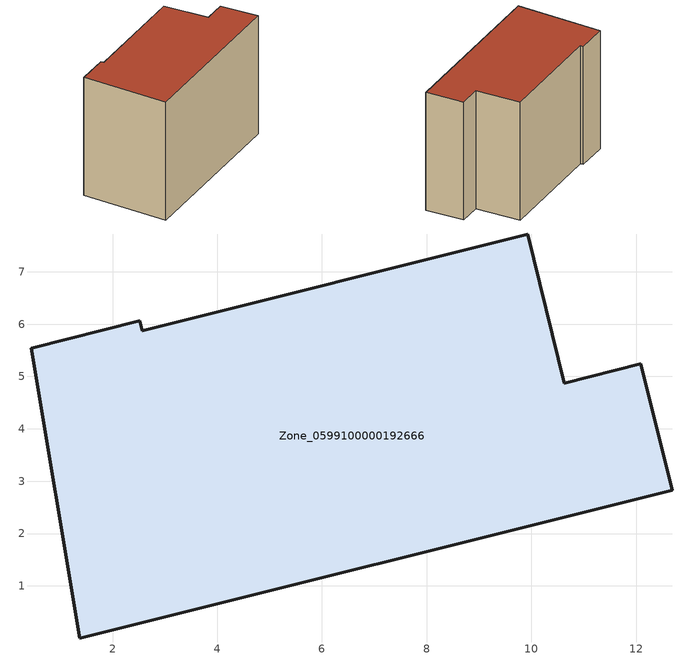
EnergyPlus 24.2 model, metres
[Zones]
Zone_0599100000192666
 floor ground (C_G): 12.69,2.83 1.38,0.01 0.45,5.54 2.52,6.06 2.57,5.87 9.93,7.72 10.63,4.87 12.09,5.24 z0
 wall outside (C_F): 12.69,2.83 12.09,5.24 10.63,4.87 9.93,7.72 2.57,5.87 2.52,6.06 0.45,5.54 1.38,0.01 12.69,2.83 z0:7.84
 roof outside (C_R): 1.38,0.01 12.69,2.83 12.09,5.24 10.63,4.87 9.93,7.72 2.57,5.87 2.52,6.06 0.45,5.54 z7.84
[BUILDING]
Pand.0599100000192666: North Axis=0; Terrain=City; Loads Convergence Tolerance Value=0.04; Temperature Convergence Tolerance Value=0.4; Solar Distribution=FullExterior; Maximum Number of Warmup Days=25; Minimum Number of Warmup Days=1
[Site:Location]
Rotterdam.The.Hague.AP_ZH_NLD Design_Conditions: Latitude=51.96; Longitude=4.45; Time Zone=1; Elevation=-4.5
[SITE:GROUNDTEMPERATURE:BUILDINGSURFACE]
18, 18, 18, 18, 18, 18, 18, 18, 18, 18, 18, 18
[MATERIAL] Thermal Absorptance=0.9; Solar Absorptance=0.7; Visible Absorptance=0.7
Name | Roughness | Thickness | Conductivity | Density | Specific Heat
G.TI.1975-1991 | MediumSmooth | 0.15 | 0.288461 | 540 | 1210
F.TI.1975-1991 | Rough | 0.3 | 0.230769 | 1920 | 840
R.TI.1975-1991 | MediumRough | 0.2 | 0.153846 | 1500 | 1000
[CONSTRUCTION]
C_G: G.TI.1975-1991
C_F: F.TI.1975-1991
C_R: R.TI.1975-1991
[ZONE]
Zone_0599100000192666: Type=1; Multiplier=1; Ceiling Height=Autocalculate; Volume=Autocalculate; Floor Area=autocalculate; Part of Total Floor Area=Yes
[ZONEINFILTRATION:DESIGNFLOWRATE]
Infil_Zone_0599100000192666: Zone or ZoneList or Space or SpaceList=Zone_0599100000192666; Schedule=AlwaysOn; Design Flow Rate Calculation Method=Flow/Area; Flow Rate per Floor Area=0.003; Constant Term Coefficient=1; Temperature Term Coefficient=0; Velocity Term Coefficient=0; Velocity Squared Term Coefficient=0
[HVACTEMPLATE:ZONE:IDEALLOADSAIRSYSTEM]
Zone_0599100000192666: Maximum Heating Supply Air Temperature=50; Minimum Cooling Supply Air Temperature=13; Maximum Heating Supply Air Humidity Ratio=0.0156; Minimum Cooling Supply Air Humidity Ratio=0.0077; Heating Limit=NoLimit; Cooling Limit=NoLimit; Dehumidification Control Type=ConstantSensibleHeatRatio; Cooling Sensible Heat Ratio=0.7; Dehumidification Setpoint=60; Humidification Control Type=None; Humidification Setpoint=30; Outdoor Air Method=None; Outdoor Air Flow Rate per Person=0.00944; Outdoor Air Flow Rate per Zone Floor Area=0; Outdoor Air Flow Rate per Zone=0; Demand Controlled Ventilation Type=None; Outdoor Air Economizer Type=NoEconomizer; Heat Recovery Type=None; Sensible Heat Recovery Effectiveness=0.7; Latent Heat Recovery Effectiveness=0.65
[ZONECONTROL:THERMOSTAT]
ThermostatControl_Zone_0599100000192666: Zone or ZoneList=Zone_0599100000192666; Control Type Schedule=DualSetpointControlType; Control 1=Thermostat_Zone_0599100000192666; Temperature Difference Between Cutout And Setpoint=0
[THERMOSTATSETPOINT:DUALSETPOINT]
Thermostat_Zone_0599100000192666: Heating Setpoint Temperature Schedule=HeatingSetpoint_Zone_0599100000192666; Cooling Setpoint Temperature Schedule=CoolingSetpoint_Zone_0599100000192666
[SCHEDULE:COMPACT]
HeatingSetpoint_Zone_0599100000192666: Through: 12/31, For: AllDays, Until: 24:00, 21
CoolingSetpoint_Zone_0599100000192666: Through: 12/31, For: AllDays, Until: 24:00, 24
DualSetpointControlType: Through: 12/31, For: AllDays, Until: 24:00, 4
AlwaysOn: Through: 12/31, For: AllDays, Until: 24:00, 1
